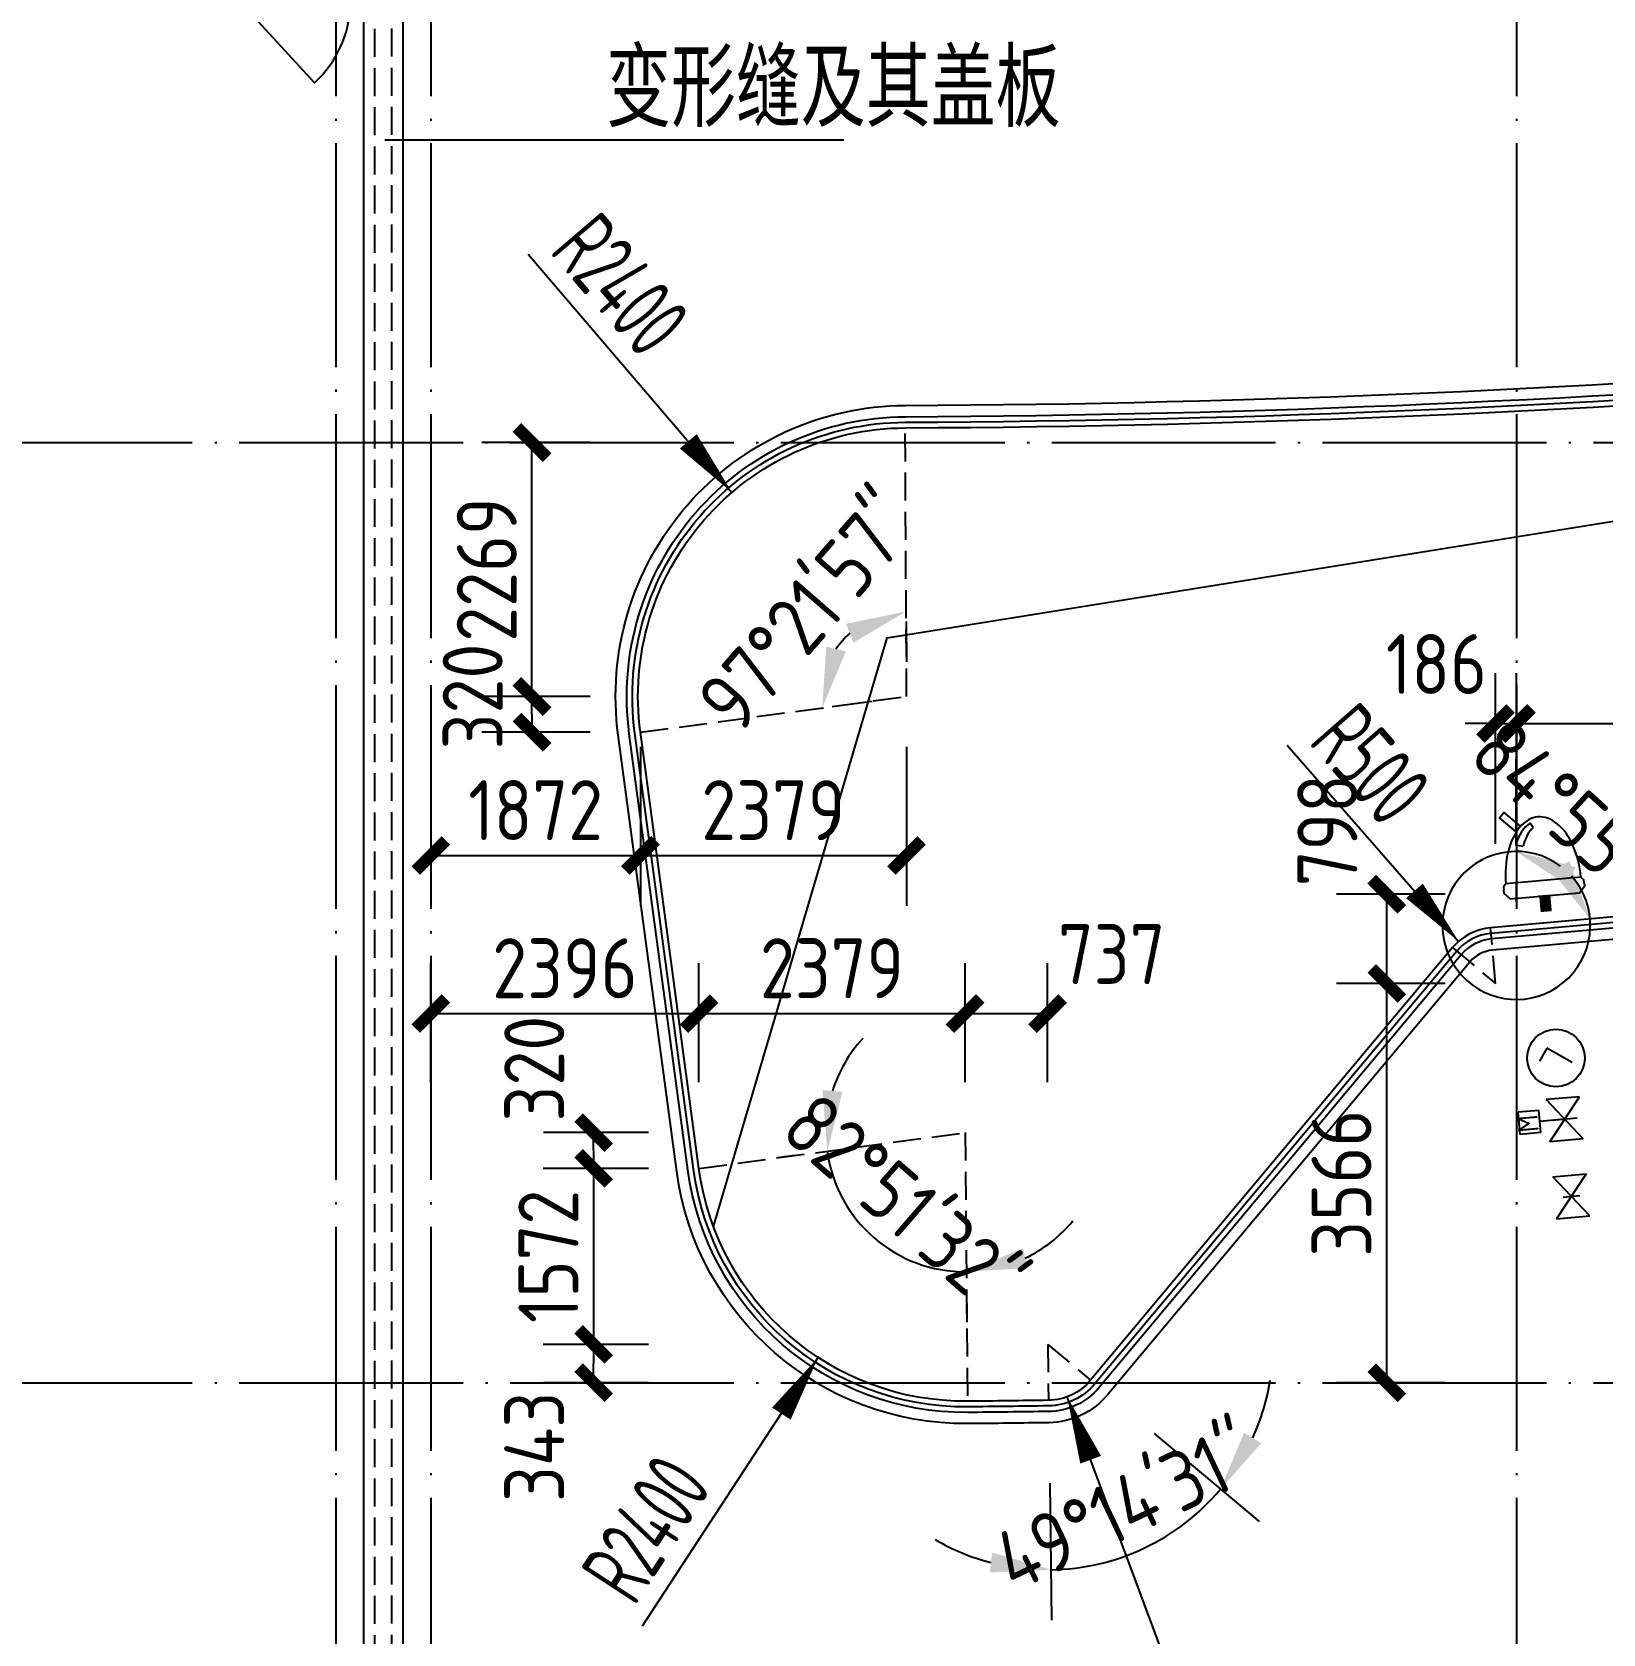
# Model space of a CAD drawing. Header units: inches. Extents: x 0 to 1813292486, y 0 to 3473589894.
# Drawn here: x 600612772 to 600626811, y 3473241974 to 3473256286 of the extents above; entities that cross this region are included whole.
import ezdxf

# ---------------------------------------------------------------- set-up
doc = ezdxf.new("R2010")
doc.units = ezdxf.units.IN
doc.header["$LTSCALE"] = 1000
doc.header["$MEASUREMENT"] = 0
for name, pattern in [('AX-MALL-GIRD-200$0$DOTE', [2.42, 2, -0.2, 0.02, -0.2]), ('AX-MALL-WALL-P02-QT$0$DASH', [0.35, 0.25, -0.1]), ('AX-MALL-ZTKD-P02$0$DASH', [0.35, 0.25, -0.1])]:
    doc.linetypes.add(name, pattern=pattern)
for name, color, linetype in [('A-Anno-Note', 241, 'Continuous'), ('AX-MALL-DIM-P02$0$A-Anno-Note', 241, 'Continuous'), ('AX-MALL-DIM-P02$0$A-Detl-Thin', 131, 'Continuous'), ('AX-MALL-DIM-P02$0$DIM_LEAD', 3, 'Continuous'), ('AX-MALL-GIRD-200$0$A-Grid', 222, 'AX-MALL-GIRD-200$0$DOTE'), ('AX-MALL-P02-200$0$A-Anno-Note', 241, 'Continuous'), ('AX-MALL-WALL-P02$0$A-Anno-Note', 241, 'Continuous'), ('AX-MALL-WALL-P02-QT$0$A-Detl-Patt', 8, 'Continuous'), ('AX-MALL-WALL-P02-QT$0$A-Detl-Thin', 131, 'Continuous'), ('AX-MALL-WALL-P02-QT$0$A-Hdrl', 31, 'Continuous'), ('AX-MALL-WALL-P02-QT$0$A-Wind', 4, 'Continuous'), ('AX-MALL-ZTKD-P02$0$A-Anno-Dims', 3, 'Continuous'), ('AX-MALL-ZTKD-P02$0$A-Anno-Note', 241, 'Continuous'), ('AX-MALL-ZTKD-P02$0$A-Detl-Patt', 8, 'Continuous'), ('AX-MALL-ZTKD-P02$0$A-Detl-Thin', 131, 'Continuous'), ('PX-MALL-P02-LG$0$P-Dims', 2, 'Continuous'), ('PX-MALL-P02-LG$0$P-Sprl-Anno', 150, 'Continuous'), ('PX-MALL-P02-LG$0$P-WatS', 3, 'Continuous'), ('PX-MALL-P02-LG$0$PX-42#-XHS-P02$0$AUDIT_I_211020105937-10', 61, 'Continuous'), ('PX-MALL-P02-LG$0$PX-42#-XHS-P02$0$AUDIT_I_211020105937-8', 51, 'Continuous'), ('PX-MALL-P02-LG$0$PX-42#-XHS-P02$0$AUDIT_I_211020105937-9', 61, 'Continuous')]:
    doc.layers.add(name, color=color, linetype=linetype)
doc.styles.add('AX-MALL-DIM-P02$0$_TCH_DIM', font='gbenor.shx')
doc.styles.add('AX-MALL-ZTKD-P02$0$_TCH_DIM', font='gbenor.shx')
doc.styles.add('AX-MALL-ZTKD-P02$0$_TCH_DIM_T3', font='gbenor.shx')
doc.styles.add('PX-MALL-P02-LG$0$PX-42#-XHS-P02$0$STANDARD', font='gbenor.shx', dxfattribs={"bigfont": 'gbcbig.shx'})
doc.dimstyles.new('AX-MALL-ZTKD-P02$0$_TCH_ARCH&&180', dxfattribs={"dimtxt": 535.5, "dimasz": 270, "dimexe": 450, "dimexo": 450, "dimgap": 137.25, "dimtad": 1, "dimdec": 0, "dimzin": 0, "dimdsep": 46, "dimtxsty": 'AX-MALL-ZTKD-P02$0$_TCH_DIM_T3', "dimblk": 'AX-MALL-ZTKD-P02$0$_ArchTick', "dimcen": 0.09, "dimclrt": 7, "dimazin": 2, "dimtfac": 1, "dimtdec": 0, "dimtix": 1, "dimtmove": 2, "dimatfit": 3, "dimfxl": 500, "dimtolj": 1, "dimtzin": 0, "dimarcsym": 0})
doc.dimstyles.new('AX-MALL-ZTKD-P02$0$_TCH_ARROW&&180', dxfattribs={"dimtxt": 535.5, "dimasz": 540, "dimexe": 450, "dimexo": 450, "dimgap": 137.25, "dimtad": 1, "dimdec": 0, "dimzin": 0, "dimdsep": 46, "dimtxsty": 'AX-MALL-ZTKD-P02$0$_TCH_DIM_T3', "dimcen": 0.09, "dimclrt": 7, "dimaunit": 1, "dimadec": 3, "dimazin": 2, "dimtfac": 1, "dimtdec": 0, "dimtix": 1, "dimtmove": 2, "dimatfit": 3, "dimfxl": 500, "dimtolj": 1, "dimtzin": 0, "dimarcsym": 0})

# ---------------------------------------------------------------- blocks, each defined once
blk = doc.blocks.new('AX-MALL-GIRD-200')
at = {"layer": 'AX-MALL-GIRD-200$0$A-Grid'}
for p, q in [((600232554.6, 3473171250), (600590450.6, 3473037923.3)), ((600229622.2, 3473163378.5), (600587518.2, 3473030051.7)), ((600448486, 3473145311.3), (600409756.4, 3473041347.6)), ((600449282.5, 3473145014.5), (600410553, 3473041050.8)), ((600458372.3, 3473141628.3), (600419642.7, 3473037664.6))]:
    blk.add_line(p, q, dxfattribs=at)
blk = doc.blocks.new('AX-MALL-WALL-P02-QT$0$$DorLib2D$00000114')
at = {"color": 0}
blk.add_line((0.5, 0), (-0.207, 0.707), dxfattribs=at)
blk.add_arc((0.5, 0), 1, 135, 180, dxfattribs=at)
blk = doc.blocks.new('AX-MALL-WALL-P02-QT')
at = {"layer": 'AX-MALL-WALL-P02-QT$0$A-Detl-Patt', "linetype": 'AX-MALL-WALL-P02-QT$0$DASH'}
for p, q in [((600411783, 3473045785), (600444215.3, 3473132844.6)), ((600411924.7, 3473045735.6), (600444355.8, 3473132792.3))]:
    blk.add_line(p, q, dxfattribs=at)
at = {"layer": 'AX-MALL-WALL-P02-QT$0$A-Detl-Thin'}
blk.add_lwpolyline([(600426558.8, 3473084732.2), (600426230.8, 3473084854.3), (600432215.6, 3473100919.6), (600432543.5, 3473100797.4)], close=True, dxfattribs=at)
for points in [[(600441839.3, 3473088747.3), (600441839.3, 3473088747.3), (600438760.4, 3473089593.1, 0.1989124), (600438532.6, 3473089564.6), (600434151.9, 3473087072, -0.2182268), (600433570.8, 3473087020.9, -0.0013814), (600432889.1, 3473087265.8, -0.3781618), (600431239.3, 3473090285.3), (600432108.8, 3473094119.4, -0.4523892), (600435539.8, 3473095985.4, 0.0383719), (600453535.9, 3473090910.4, -0.4583888), (600455469.4, 3473087478.1), (600454876, 3473085835.1, -0.391402), (600454032.2, 3473085397.9), (600452865.8, 3473085718.3)], [(600433637.9, 3473087209.4, -0.0013814), (600432957.3, 3473087453.9, -0.3781618), (600431434.3, 3473090241.1), (600432303.9, 3473094075.2, -0.4523892), (600435470.9, 3473095797.6, 0.0383719), (600453496.5, 3473090714.3, -0.4583888), (600455281.3, 3473087546), (600455281.3, 3473087546), (600454687.9, 3473085903.1, -0.391402), (600454085.2, 3473085590.8), (600452725.9, 3473085964.2), (600451816.5, 3473082653.6, -0.3951155), (600451233.8, 3473082296.2, -0.0192533), (600441447.7, 3473084700.9, -0.410889), (600441103.5, 3473085313.9), (600442085.1, 3473088887.2), (600438813.4, 3473089786, 0.1989124), (600438433.7, 3473089738.4), (600434053, 3473087245.8, -0.2182268), (600433637.9, 3473087209.3)]]:
    blk.add_lwpolyline(points, format="xyb", dxfattribs=at)
at = {"layer": 'AX-MALL-WALL-P02-QT$0$A-Hdrl', "ltscale": 10}
for points in [[(600441935.7, 3473088720.9), (600441962.2, 3473088817.3), (600438786.9, 3473089689.5, 0.1989124), (600438483.1, 3473089651.5), (600434102.4, 3473087158.9, -0.2182268), (600433604.4, 3473087115.1, -0.0013814), (600432923.2, 3473087359.9, -0.3781618), (600431336.8, 3473090263.2), (600432206.3, 3473094097.3, -0.4523892), (600435505.4, 3473095891.5, 0.0383719), (600453516.2, 3473090812.4, -0.4583888), (600455375.3, 3473087512), (600454781.9, 3473085869.1, -0.391402), (600454058.7, 3473085494.3), (600452795.8, 3473085841.3), (600452769.4, 3473085744.8)], [(600441983.9, 3473088707.6), (600442023.6, 3473088852.3), (600438800.2, 3473089737.7, 0.1989124), (600438458.4, 3473089694.9), (600434077.7, 3473087202.3, -0.2182268), (600433621.2, 3473087162.2, -0.0013814), (600432940.2, 3473087406.9, -0.3781618), (600431385.6, 3473090252.2), (600432255.1, 3473094086.3, -0.4523892), (600435488.1, 3473095844.5, 0.0383719), (600453506.3, 3473090763.3, -0.4583888), (600455328.3, 3473087529), (600454734.9, 3473085886.1, -0.391402), (600454071.9, 3473085542.6), (600452760.9, 3473085902.7), (600452721.1, 3473085758.1)]]:
    blk.add_lwpolyline(points, format="xyb", dxfattribs=at)
at = {"layer": 'AX-MALL-WALL-P02-QT$0$A-Wind'}
blk.add_blockref('AX-MALL-GIRD-200', (0, 0), dxfattribs=at)
at = {"layer": 'AX-MALL-WALL-P02-QT$0$A-Wind', "xscale": -1000, "yscale": -1000, "zscale": 200, "rotation": 337.2772089201922}
blk.add_blockref('AX-MALL-WALL-P02-QT$0$$DorLib2D$00000114', (600431684, 3473101261.7), dxfattribs=at)
blk = doc.blocks.new('AX-MALL-WALL-P02')
at = {"layer": 'AX-MALL-WALL-P02$0$A-Anno-Note'}
blk.add_blockref('AX-MALL-WALL-P02-QT', (0, 0), dxfattribs=at)
blk = doc.blocks.new('PX-MALL-P02-LG$0$gb-slzsq')
at = {"linetype": 'Continuous'}
for p, q in [((-26, 103), (-26, -80)), ((-26, -80), (68, -80))]:
    blk.add_line(p, q, dxfattribs=at)
blk.add_circle((0, 0), 180, dxfattribs=at)
blk = doc.blocks.new('PX-MALL-P02-LG$0$PX-42#-XHS-P02$0$2016_0325_094608', base_point=(139682.9, 19232.6))
for p, q in [((139528.7, 19162.9), (139502.8, 19135)), ((139502.8, 19135), (139502.8, 19120.4)), ((139502.8, 19105.8), (139502.8, 19120.4)), ((139837.1, 19162.9), (139528.7, 19162.9)), ((139710.8, 19162.9), (139655.1, 19162.9)), ((139837.1, 19162.9), (139863, 19135)), ((139863, 19120.4), (139863, 19135)), ((139863, 19120.4), (139863, 19105.8)), ((139514.6, 19093.1), (139502.8, 19105.8)), ((139851.2, 19093.1), (139514.6, 19093.1)), ((139851.2, 19093.1), (139863, 19105.8)), ((139605.9, 18934.2), (139573.5, 18925.2)), ((139658.3, 18853.9), (139646.8, 18833))]:
    blk.add_line(p, q)
at = {"const_width": 50}
blk.add_lwpolyline([(139682.9, 19232.6), (139682.9, 19162.9)], dxfattribs=at)
blk.add_lwpolyline([(139581.2, 18866.2), (139511.6, 18796.6), (139533, 18775.2), (139601.5, 18843.8)])
at = {"extrusion": (0, 0, -1)}
for centre, major_axis, ratio, start_param, end_param in [((139682.9, 19093.1), (0, -284.9), 0.590773, 4.712389, 7.853982), ((139682.6, 19042.7), (0, 218.3), 0.592916, 3.422062, 4.144078), ((139687.9, 19043.7), (0, 199.1), 0.493091, 3.448336, 4.129971)]:
    blk.add_ellipse(centre, major_axis=major_axis, ratio=ratio, start_param=start_param, end_param=end_param, dxfattribs=at)
blk = doc.blocks.new('PX-MALL-P02-LG$0$PX-42#-XHS-P02$0$A$C06D953D7')
at = {"layer": 'PX-MALL-P02-LG$0$PX-42#-XHS-P02$0$AUDIT_I_211020105937-10', "ltscale": 0.7}
for p, q in [((80, 326), (-80, 326)), ((-80, 177), (-80, 326)), ((80, 177), (80, 326)), ((-152, -120), (-152, 120)), ((152, 120), (-152, -120)), ((-152, 120), (152, -120)), ((80, 177), (-80, 177)), ((0, 0), (0, 177)), ((152, -120), (152, 120)), ((0, -90), (0, 90))]:
    blk.add_line(p, q, dxfattribs=at)
at = {"layer": 'PX-MALL-P02-LG$0$PX-42#-XHS-P02$0$AUDIT_I_211020105937-10', "ltscale": 0.7, "style": 'PX-MALL-P02-LG$0$PX-42#-XHS-P02$0$STANDARD'}
blk.add_text('M', height=150, dxfattribs=at).set_placement((-55, 190))
blk = doc.blocks.new('PX-MALL-P02-LG$0$gb-zf')
at = {"layer": 'PX-MALL-P02-LG$0$P-Dims', "color": 2, "linetype": 'Continuous'}
for p, q in [((125.3, 99.7), (-125.3, -99.7)), ((-125.3, 99.7), (125.3, -99.7)), ((-125.3, -99.7), (-125.3, 99.7)), ((125.3, -99.7), (125.3, 99.7)), ((0, -49.9), (0, 49.9))]:
    blk.add_line(p, q, dxfattribs=at)
blk = doc.blocks.new('PX-MALL-P02-LG')
at = {"layer": 'PX-MALL-P02-LG$0$P-Sprl-Anno', "ltscale": 0.7, "xscale": 1.428428819062105, "yscale": 1.428428819062105, "zscale": 1.428428819062105, "rotation": 220.2111663057838}
blk.add_blockref('PX-MALL-P02-LG$0$gb-slzsq', (600438955, 3473088492), dxfattribs=at)
at = {"layer": 'PX-MALL-P02-LG$0$P-WatS', "xscale": 1.5, "yscale": 1.5, "zscale": 1.5, "rotation": 254.6396261166447}
blk.add_blockref('PX-MALL-P02-LG$0$gb-zf', (600438653, 3473087286), dxfattribs=at)
at = {"layer": 'PX-MALL-P02-LG$0$PX-42#-XHS-P02$0$AUDIT_I_211020105937-8', "color": 3, "xscale": -2, "yscale": 1.999999999999999, "zscale": 1.999999999999997, "rotation": 164.6339157006739}
blk.add_blockref('PX-MALL-P02-LG$0$PX-42#-XHS-P02$0$2016_0325_094608', (600439330, 3473089748), dxfattribs=at)
at = {"layer": 'PX-MALL-P02-LG$0$PX-42#-XHS-P02$0$AUDIT_I_211020105937-9', "xscale": -1.24642601496058, "yscale": 1.24642601496058, "zscale": 1.24642601496058, "rotation": 74.6339157248281}
blk.add_blockref('PX-MALL-P02-LG$0$PX-42#-XHS-P02$0$A$C06D953D7', (600438836, 3473087952), dxfattribs=at)
blk = doc.blocks.new('*D1816')
at = {"layer": 'AX-MALL-ZTKD-P02$0$A-Anno-Dims', "color": 0, "lineweight": -2, "transparency": 16777216}
for p, q in [((600432276, 3473090050), (600432124, 3473090085)), ((600433251, 3473088266), (600433198, 3473088119))]:
    blk.add_line(p, q, dxfattribs=at)
for start, end in [(117.0316, 142.127), (167.2223, 250.0811), (275.1765, 300.2718)]:
    blk.add_arc((600433775, 3473089710), 1243, start, end, dxfattribs=at)
at = {"layer": 'AX-MALL-ZTKD-P02$0$A-Anno-Dims', "color": 0, "transparency": 16777216}
for points in [[(600432875, 3473090435), (600432713, 3473090512), (600432563, 3473089985)], [(600433875, 3473088383), (600433899, 3473088562), (600433352, 3473088542)]]:
    blk.add_solid(points, dxfattribs=at)
at = {"layer": 'AX-MALL-ZTKD-P02$0$A-Anno-Dims', "color": 7, "transparency": 16777216, "insert": (600433040, 3473089309), "char_height": 535.5, "attachment_point": 5, "rotation": 298.6517, "style": 'AX-MALL-ZTKD-P02$0$_TCH_DIM_T3'}
blk.add_mtext('\\A1;82°51\'32"', dxfattribs=at)
blk = doc.blocks.new('AX-MALL-ZTKD-P02$0$_ArchTick')
at = {"color": 0, "linetype": 'ByBlock', "const_width": 0.4}
blk.add_lwpolyline([(-0.5, -0.5), (0.5, 0.5)], dxfattribs=at)
blk = doc.blocks.new('*D1817')
at = {"layer": 'AX-MALL-ZTKD-P02$0$A-Anno-Dims', "color": 0, "lineweight": -2, "transparency": 16777216}
for p, q in [((600433932, 3473090132), (600434303, 3473091129)), ((600434623, 3473089875), (600434994, 3473090871)), ((600434146, 3473090707), (600434837, 3473090450))]:
    blk.add_line(p, q, dxfattribs=at)
at = {"layer": 'AX-MALL-ZTKD-P02$0$A-Anno-Dims', "color": 0, "lineweight": -2, "transparency": 16777216, "xscale": 270, "yscale": 270, "zscale": 270}
for p, rotation in [((600434146, 3473090707), 159.568161302493), ((600434837, 3473090450), 339.568161302493)]:
    blk.add_blockref('AX-MALL-ZTKD-P02$0$_ArchTick', p, dxfattribs=dict(at, rotation=rotation))
at = {"layer": 'AX-MALL-ZTKD-P02$0$A-Anno-Dims', "color": 7, "transparency": 16777216, "insert": (600435559, 3473090748), "char_height": 535.5, "attachment_point": 5, "rotation": 339.5682, "style": 'AX-MALL-ZTKD-P02$0$_TCH_DIM_T3'}
blk.add_mtext('\\A1;737', dxfattribs=at)
blk = doc.blocks.new('*D1818')
at = {"layer": 'AX-MALL-ZTKD-P02$0$A-Anno-Dims', "color": 0, "lineweight": -2, "transparency": 16777216}
for p, q in [((600431703, 3473090962), (600432074, 3473091959)), ((600431917, 3473091537), (600434146, 3473090707)), ((600433932, 3473090132), (600434303, 3473091129))]:
    blk.add_line(p, q, dxfattribs=at)
at = {"layer": 'AX-MALL-ZTKD-P02$0$A-Anno-Dims', "color": 0, "lineweight": -2, "transparency": 16777216, "xscale": 270, "yscale": 270, "zscale": 270}
for p, rotation in [((600431917, 3473091537), 159.5681613085643), ((600434146, 3473090707), 339.5681613085643)]:
    blk.add_blockref('AX-MALL-ZTKD-P02$0$_ArchTick', p, dxfattribs=dict(at, rotation=rotation))
at = {"layer": 'AX-MALL-ZTKD-P02$0$A-Anno-Dims', "color": 7, "transparency": 16777216, "insert": (600433173, 3473091502), "char_height": 535.5, "attachment_point": 5, "rotation": 339.5682, "style": 'AX-MALL-ZTKD-P02$0$_TCH_DIM_T3'}
blk.add_mtext('\\A1;2379', dxfattribs=at)
blk = doc.blocks.new('*D1819')
at = {"layer": 'AX-MALL-ZTKD-P02$0$A-Anno-Dims', "color": 0, "lineweight": -2, "transparency": 16777216}
for p, q in [((600429458, 3473091799), (600429829, 3473092795)), ((600429672, 3473092374), (600431917, 3473091537)), ((600431703, 3473090962), (600432074, 3473091959))]:
    blk.add_line(p, q, dxfattribs=at)
at = {"layer": 'AX-MALL-ZTKD-P02$0$A-Anno-Dims', "color": 0, "lineweight": -2, "transparency": 16777216, "xscale": 270, "yscale": 270, "zscale": 270}
for p, rotation in [((600429672, 3473092374), 159.5681613131572), ((600431917, 3473091537), 339.5681613131571)]:
    blk.add_blockref('AX-MALL-ZTKD-P02$0$_ArchTick', p, dxfattribs=dict(at, rotation=rotation))
at = {"layer": 'AX-MALL-ZTKD-P02$0$A-Anno-Dims', "color": 7, "transparency": 16777216, "insert": (600430936, 3473092335), "char_height": 535.5, "attachment_point": 5, "rotation": 339.5682, "style": 'AX-MALL-ZTKD-P02$0$_TCH_DIM_T3'}
blk.add_mtext('\\A1;2396', dxfattribs=at)
blk = doc.blocks.new('*D1820')
at = {"layer": 'AX-MALL-ZTKD-P02$0$A-Anno-Dims', "color": 0, "lineweight": -2, "transparency": 16777216}
for p, q in [((600431124, 3473090698), (600430243, 3473091026)), ((600430553, 3473090570), (600430664, 3473090869)), ((600431013, 3473090398), (600430131, 3473090727))]:
    blk.add_line(p, q, dxfattribs=at)
at = {"layer": 'AX-MALL-ZTKD-P02$0$A-Anno-Dims', "color": 0, "lineweight": -2, "transparency": 16777216, "xscale": 270, "yscale": 270, "zscale": 270}
for p, rotation in [((600430664, 3473090869), 69.56816130684689), ((600430553, 3473090570), 249.5681613068469)]:
    blk.add_blockref('AX-MALL-ZTKD-P02$0$_ArchTick', p, dxfattribs=dict(at, rotation=rotation))
at = {"layer": 'AX-MALL-ZTKD-P02$0$A-Anno-Dims', "color": 7, "transparency": 16777216, "insert": (600430366, 3473091590), "char_height": 535.5, "attachment_point": 5, "rotation": 69.5682, "style": 'AX-MALL-ZTKD-P02$0$_TCH_DIM_T3'}
blk.add_mtext('\\A1;320', dxfattribs=at)
blk = doc.blocks.new('*D1821')
at = {"layer": 'AX-MALL-ZTKD-P02$0$A-Anno-Dims', "color": 0, "lineweight": -2, "transparency": 16777216}
for p, q in [((600431013, 3473090398), (600430131, 3473090727)), ((600430004, 3473089097), (600430553, 3473090570)), ((600430464, 3473088925), (600429582, 3473089254))]:
    blk.add_line(p, q, dxfattribs=at)
at = {"layer": 'AX-MALL-ZTKD-P02$0$A-Anno-Dims', "color": 0, "lineweight": -2, "transparency": 16777216, "xscale": 270, "yscale": 270, "zscale": 270}
for p, rotation in [((600430553, 3473090570), 69.56816129853864), ((600430004, 3473089097), 249.5681612985386)]:
    blk.add_blockref('AX-MALL-ZTKD-P02$0$_ArchTick', p, dxfattribs=dict(at, rotation=rotation))
at = {"layer": 'AX-MALL-ZTKD-P02$0$A-Anno-Dims', "color": 7, "transparency": 16777216, "insert": (600429899, 3473089974), "char_height": 535.5, "attachment_point": 5, "rotation": 69.5682, "style": 'AX-MALL-ZTKD-P02$0$_TCH_DIM_T3'}
blk.add_mtext('\\A1;1572', dxfattribs=at)
blk = doc.blocks.new('*D1822')
at = {"layer": 'AX-MALL-ZTKD-P02$0$A-Anno-Dims', "color": 0, "lineweight": -2, "transparency": 16777216}
for p, q in [((600430464, 3473088925), (600429582, 3473089254)), ((600429884, 3473088775), (600430004, 3473089097)), ((600430344, 3473088604), (600429463, 3473088932))]:
    blk.add_line(p, q, dxfattribs=at)
at = {"layer": 'AX-MALL-ZTKD-P02$0$A-Anno-Dims', "color": 0, "lineweight": -2, "transparency": 16777216, "xscale": 270, "yscale": 270, "zscale": 270}
for p, rotation in [((600430004, 3473089097), 69.56816130597788), ((600429884, 3473088775), 249.5681613059779)]:
    blk.add_blockref('AX-MALL-ZTKD-P02$0$_ArchTick', p, dxfattribs=dict(at, rotation=rotation))
at = {"layer": 'AX-MALL-ZTKD-P02$0$A-Anno-Dims', "color": 7, "transparency": 16777216, "insert": (600429187, 3473088424), "char_height": 535.5, "attachment_point": 5, "rotation": 69.5682, "style": 'AX-MALL-ZTKD-P02$0$_TCH_DIM_T3'}
blk.add_mtext('\\A1;343', dxfattribs=at)
blk = doc.blocks.new('*D1823')
at = {"layer": 'AX-MALL-ZTKD-P02$0$A-Anno-Dims', "color": 0, "lineweight": -2, "transparency": 16777216}
for p, q in [((600432258, 3473093953), (600431763, 3473092622)), ((600434487, 3473093123), (600433991, 3473091792)), ((600431920, 3473093044), (600434149, 3473092213))]:
    blk.add_line(p, q, dxfattribs=at)
at = {"layer": 'AX-MALL-ZTKD-P02$0$A-Anno-Dims', "color": 0, "lineweight": -2, "transparency": 16777216, "xscale": 270, "yscale": 270, "zscale": 270}
for p, rotation in [((600431920, 3473093044), 159.5681613113084), ((600434149, 3473092213), 339.5681613113084)]:
    blk.add_blockref('AX-MALL-ZTKD-P02$0$_ArchTick', p, dxfattribs=dict(at, rotation=rotation))
at = {"layer": 'AX-MALL-ZTKD-P02$0$A-Anno-Dims', "color": 7, "transparency": 16777216, "insert": (600433175, 3473093008), "char_height": 535.5, "attachment_point": 5, "rotation": 339.5682, "style": 'AX-MALL-ZTKD-P02$0$_TCH_DIM_T3'}
blk.add_mtext('\\A1;2379', dxfattribs=at)
blk = doc.blocks.new('*D1824')
at = {"layer": 'AX-MALL-ZTKD-P02$0$A-Anno-Dims', "color": 0, "lineweight": -2, "transparency": 16777216}
for p, q in [((600430504, 3473094607), (600430008, 3473093276)), ((600432258, 3473093953), (600431763, 3473092622)), ((600430165, 3473093697), (600431920, 3473093044))]:
    blk.add_line(p, q, dxfattribs=at)
at = {"layer": 'AX-MALL-ZTKD-P02$0$A-Anno-Dims', "color": 0, "lineweight": -2, "transparency": 16777216, "xscale": 270, "yscale": 270, "zscale": 270}
for p, rotation in [((600430165, 3473093697), 159.5681613088194), ((600431920, 3473093044), 339.5681613088194)]:
    blk.add_blockref('AX-MALL-ZTKD-P02$0$_ArchTick', p, dxfattribs=dict(at, rotation=rotation))
at = {"layer": 'AX-MALL-ZTKD-P02$0$A-Anno-Dims', "color": 7, "transparency": 16777216, "insert": (600431184, 3473093750), "char_height": 535.5, "attachment_point": 5, "rotation": 339.5682, "style": 'AX-MALL-ZTKD-P02$0$_TCH_DIM_T3'}
blk.add_mtext('\\A1;1872', dxfattribs=at)
blk = doc.blocks.new('*D1825')
at = {"layer": 'AX-MALL-ZTKD-P02$0$A-Anno-Dims', "color": 0, "lineweight": -2, "transparency": 16777216}
for p, q in [((600431994, 3473094532), (600431086, 3473094870)), ((600431397, 3473094413), (600431508, 3473094713)), ((600431882, 3473094232), (600430975, 3473094570))]:
    blk.add_line(p, q, dxfattribs=at)
at = {"layer": 'AX-MALL-ZTKD-P02$0$A-Anno-Dims', "color": 0, "lineweight": -2, "transparency": 16777216, "xscale": 270, "yscale": 270, "zscale": 270}
for p, rotation in [((600431508, 3473094713), 69.56816130684689), ((600431397, 3473094413), 249.5681613068469)]:
    blk.add_blockref('AX-MALL-ZTKD-P02$0$_ArchTick', p, dxfattribs=dict(at, rotation=rotation))
at = {"layer": 'AX-MALL-ZTKD-P02$0$A-Anno-Dims', "color": 7, "transparency": 16777216, "insert": (600431011, 3473094898), "char_height": 535.5, "attachment_point": 5, "rotation": 69.5682, "style": 'AX-MALL-ZTKD-P02$0$_TCH_DIM_T3'}
blk.add_mtext('\\A1;320', dxfattribs=at)
blk = doc.blocks.new('*D1826')
at = {"layer": 'AX-MALL-ZTKD-P02$0$A-Anno-Dims', "color": 0, "lineweight": -2, "transparency": 16777216}
for p, q in [((600432786, 3473096658), (600431879, 3473096996)), ((600431508, 3473094713), (600432300, 3473096839)), ((600431994, 3473094532), (600431086, 3473094870))]:
    blk.add_line(p, q, dxfattribs=at)
at = {"layer": 'AX-MALL-ZTKD-P02$0$A-Anno-Dims', "color": 0, "lineweight": -2, "transparency": 16777216, "xscale": 270, "yscale": 270, "zscale": 270}
for p, rotation in [((600432300, 3473096839), 69.56816131143272), ((600431508, 3473094713), 249.5681613114327)]:
    blk.add_blockref('AX-MALL-ZTKD-P02$0$_ArchTick', p, dxfattribs=dict(at, rotation=rotation))
at = {"layer": 'AX-MALL-ZTKD-P02$0$A-Anno-Dims', "color": 7, "transparency": 16777216, "insert": (600431525, 3473095917), "char_height": 535.5, "attachment_point": 5, "rotation": 69.5682, "style": 'AX-MALL-ZTKD-P02$0$_TCH_DIM_T3'}
blk.add_mtext('\\A1;2269', dxfattribs=at)
blk = doc.blocks.new('*D1827')
at = {"layer": 'AX-MALL-ZTKD-P02$0$A-Anno-Dims', "color": 0, "lineweight": -2, "transparency": 16777216}
for p, q in [((600434419, 3473086602), (600435024, 3473085539)), ((600433390, 3473086512), (600432979, 3473085359))]:
    blk.add_line(p, q, dxfattribs=at)
for start, end in [(315.0481, 330.4566), (219.5808, 234.9892), (250.3977, 299.6396)]:
    blk.add_arc((600433806, 3473087680), 2014, start, end, dxfattribs=at)
at = {"layer": 'AX-MALL-ZTKD-P02$0$A-Anno-Dims', "color": 0, "transparency": 16777216}
for points in [[(600435286, 3473086186), (600435176, 3473086329), (600434802, 3473085930)], [(600432691, 3473086111), (600432609, 3473085951), (600433130, 3473085783)]]:
    blk.add_solid(points, dxfattribs=at)
at = {"layer": 'AX-MALL-ZTKD-P02$0$A-Anno-Dims', "color": 7, "transparency": 16777216, "insert": (600433946, 3473086078), "char_height": 535.5, "attachment_point": 5, "rotation": 5.0187, "style": 'AX-MALL-ZTKD-P02$0$_TCH_DIM_T3'}
blk.add_mtext('\\A1;49°14\'31"', dxfattribs=at)
blk = doc.blocks.new('*D1828')
at = {"layer": 'AX-MALL-ZTKD-P02$0$A-Anno-Dims', "color": 0, "lineweight": -2, "transparency": 16777216}
for p, q in [((600438538, 3473090209), (600437627, 3473090548)), ((600437771, 3473089643), (600438049, 3473090391)), ((600438259, 3473089461), (600437349, 3473089800))]:
    blk.add_line(p, q, dxfattribs=at)
at = {"layer": 'AX-MALL-ZTKD-P02$0$A-Anno-Dims', "color": 0, "lineweight": -2, "transparency": 16777216, "xscale": 270, "yscale": 270, "zscale": 270}
for p, rotation in [((600438049, 3473090391), 69.56816130465893), ((600437771, 3473089643), 249.5681613046589)]:
    blk.add_blockref('AX-MALL-ZTKD-P02$0$_ArchTick', p, dxfattribs=dict(at, rotation=rotation))
at = {"layer": 'AX-MALL-ZTKD-P02$0$A-Anno-Dims', "color": 7, "transparency": 16777216, "insert": (600437751, 3473091112), "char_height": 535.5, "attachment_point": 5, "rotation": 69.5682, "style": 'AX-MALL-ZTKD-P02$0$_TCH_DIM_T3'}
blk.add_mtext('\\A1;798', dxfattribs=at)
blk = doc.blocks.new('*D1829')
at = {"layer": 'AX-MALL-ZTKD-P02$0$A-Anno-Dims', "color": 0, "lineweight": -2, "transparency": 16777216}
for p, q in [((600438259, 3473089461), (600437349, 3473089800)), ((600436526, 3473086301), (600437771, 3473089643)), ((600437014, 3473086119), (600436104, 3473086458))]:
    blk.add_line(p, q, dxfattribs=at)
at = {"layer": 'AX-MALL-ZTKD-P02$0$A-Anno-Dims', "color": 0, "lineweight": -2, "transparency": 16777216, "xscale": 270, "yscale": 270, "zscale": 270}
for p, rotation in [((600437771, 3473089643), 69.56816130715096), ((600436526, 3473086301), 249.5681613071509)]:
    blk.add_blockref('AX-MALL-ZTKD-P02$0$_ArchTick', p, dxfattribs=dict(at, rotation=rotation))
at = {"layer": 'AX-MALL-ZTKD-P02$0$A-Anno-Dims', "color": 7, "transparency": 16777216, "insert": (600436769, 3473088113), "char_height": 535.5, "attachment_point": 5, "rotation": 69.5682, "style": 'AX-MALL-ZTKD-P02$0$_TCH_DIM_T3'}
blk.add_mtext('\\A1;3566', dxfattribs=at)
blk = doc.blocks.new('*D1830')
at = {"layer": 'AX-MALL-ZTKD-P02$0$A-Anno-Dims', "color": 0, "lineweight": -2, "transparency": 16777216}
for p, q in [((600439291, 3473090408), (600439824, 3473091838)), ((600439667, 3473091416), (600442618, 3473090317)), ((600442242, 3473089309), (600442775, 3473090738))]:
    blk.add_line(p, q, dxfattribs=at)
at = {"layer": 'AX-MALL-ZTKD-P02$0$A-Anno-Dims', "color": 0, "lineweight": -2, "transparency": 16777216, "xscale": 270, "yscale": 270, "zscale": 270}
for p, rotation in [((600439667, 3473091416), 159.5681613162112), ((600442618, 3473090317), 339.5681613162113)]:
    blk.add_blockref('AX-MALL-ZTKD-P02$0$_ArchTick', p, dxfattribs=dict(at, rotation=rotation))
at = {"layer": 'AX-MALL-ZTKD-P02$0$A-Anno-Dims', "color": 7, "transparency": 16777216, "insert": (600441284, 3473091246), "char_height": 535.5, "attachment_point": 5, "rotation": 339.5682, "style": 'AX-MALL-ZTKD-P02$0$_TCH_DIM_T3'}
blk.add_mtext('\\A1;3149', dxfattribs=at)
blk = doc.blocks.new('*D1831')
at = {"layer": 'AX-MALL-ZTKD-P02$0$A-Anno-Dims', "color": 0, "lineweight": -2, "transparency": 16777216}
for p, q in [((600439117, 3473090473), (600439649, 3473091903)), ((600439291, 3473090408), (600439824, 3473091838)), ((600439492, 3473091481), (600439239, 3473091575)), ((600439492, 3473091481), (600439667, 3473091416)), ((600439667, 3473091416), (600439920, 3473091322))]:
    blk.add_line(p, q, dxfattribs=at)
at = {"layer": 'AX-MALL-ZTKD-P02$0$A-Anno-Dims', "color": 0, "lineweight": -2, "transparency": 16777216, "xscale": 270, "yscale": 270, "zscale": 270}
for p, rotation in [((600439492, 3473091481), 339.5681612752138), ((600439667, 3473091416), 159.5681612752138)]:
    blk.add_blockref('AX-MALL-ZTKD-P02$0$_ArchTick', p, dxfattribs=dict(at, rotation=rotation))
at = {"layer": 'AX-MALL-ZTKD-P02$0$A-Anno-Dims', "color": 7, "transparency": 16777216, "insert": (600439183, 3473092163), "char_height": 535.5, "attachment_point": 5, "rotation": 339.5682, "style": 'AX-MALL-ZTKD-P02$0$_TCH_DIM_T3'}
blk.add_mtext('\\A1;186', dxfattribs=at)
blk = doc.blocks.new('*D1835')
at = {"layer": 'AX-MALL-ZTKD-P02$0$A-Anno-Dims', "color": 0, "lineweight": -2, "transparency": 16777216}
for p, q in [((600439236, 3473090260), (600439110, 3473089922)), ((600439587, 3473089573), (600439240, 3473089669))]:
    blk.add_line(p, q, dxfattribs=at)
blk.add_arc((600439037, 3473089725), 661, 32.8487, 21.3591, dxfattribs=at)
at = {"layer": 'AX-MALL-ZTKD-P02$0$A-Anno-Dims', "color": 0, "transparency": 16777216}
for points in [[(600439589, 3473089901), (600439715, 3473090030), (600439267, 3473090344)], [(600439681, 3473090097), (600439503, 3473090070), (600439674, 3473089550)]]:
    blk.add_solid(points, dxfattribs=at)
at = {"layer": 'AX-MALL-ZTKD-P02$0$A-Anno-Dims', "color": 7, "transparency": 16777216, "insert": (600439986, 3473090210), "char_height": 535.5, "attachment_point": 5, "rotation": 297.1039, "style": 'AX-MALL-ZTKD-P02$0$_TCH_DIM_T3'}
blk.add_mtext('\\A1;84°55\'43"', dxfattribs=at)
blk = doc.blocks.new('*D1836')
at = {"layer": 'AX-MALL-ZTKD-P02$0$A-Anno-Dims', "color": 0, "lineweight": -2, "transparency": 16777216}
for p, q in [((600434875, 3473094173), (600434751, 3473093835)), ((600433991, 3473093693), (600434342, 3473093613))]:
    blk.add_line(p, q, dxfattribs=at)
blk.add_arc((600434644, 3473093544), 760, 111.4826, 125.5961, dxfattribs=at)
at = {"layer": 'AX-MALL-ZTKD-P02$0$A-Anno-Dims', "color": 0, "transparency": 16777216}
for points in [[(600434365, 3473094341), (600434367, 3473094161), (600434906, 3473094258)], [(600434277, 3473094112), (600434127, 3473094212), (600433903, 3473093712)]]:
    blk.add_solid(points, dxfattribs=at)
at = {"layer": 'AX-MALL-ZTKD-P02$0$A-Anno-Dims', "color": 7, "transparency": 16777216, "insert": (600434088, 3473094568), "char_height": 535.5, "attachment_point": 5, "rotation": 28.5394, "style": 'AX-MALL-ZTKD-P02$0$_TCH_DIM_T3'}
blk.add_mtext('\\A1;97°21\'57"', dxfattribs=at)
blk = doc.blocks.new('AX-MALL-ZTKD-P02')
at = {"layer": 'AX-MALL-ZTKD-P02$0$A-Anno-Dims'}
for points in [[(600432855.9, 3473098427.1), (600433681.4, 3473096173.6), (600433818.9, 3473095798)], [(600437679.9, 3473091948.3), (600438362.3, 3473090145.5), (600438503.9, 3473089771.4)], [(600429534.9, 3473086586.7), (600431520.6, 3473088049.5), (600431842.7, 3473088286.8)], [(600433805.7, 3473083843.8), (600433805.7, 3473086780.4), (600433805.7, 3473087180.4)]]:
    blk.add_lwpolyline(points, dxfattribs=at)
for points in [[(600433612.6, 3473096361.4, 198, 0, 0), (600433818.9, 3473095798, 0, 0, 0)], [(600438291.5, 3473090332.6, 198, 0, 0), (600438503.9, 3473089771.4, 0, 0, 0)], [(600431359.6, 3473087930.9, 198, 0, 0), (600431842.7, 3473088286.8, 0, 0, 0)], [(600433805.7, 3473086580.4, 198, 0, 0), (600433805.7, 3473087180.4, 0, 0, 0)]]:
    blk.add_lwpolyline(points, format="xyseb", dxfattribs=at)
at = {"layer": 'AX-MALL-ZTKD-P02$0$A-Detl-Patt', "linetype": 'AX-MALL-ZTKD-P02$0$DASH'}
for p, q in [((600434644.4, 3473093544.4), (600435470.9, 3473095797.6)), ((600432303.9, 3473094075.2), (600434644.4, 3473093544.4)), ((600431434.3, 3473090241.1), (600433774.9, 3473089710.3)), ((600433774.9, 3473089710.3), (600432957.3, 3473087453.9)), ((600438433.7, 3473089738.4), (600438681, 3473089303.8)), ((600438681, 3473089303.8), (600438813.4, 3473089786)), ((600433805.7, 3473087680.4), (600433637.9, 3473087209.3)), ((600433805.7, 3473087680.4), (600434053, 3473087245.8))]:
    blk.add_line(p, q, dxfattribs=at)
at = {"layer": 'AX-MALL-ZTKD-P02$0$A-Detl-Patt'}
blk.add_lwpolyline([(600431374.9, 3473089710.3), (600434664.7, 3473094095.5), (600454686, 3473090092.7)], dxfattribs=at)
at = {"layer": 'AX-MALL-ZTKD-P02$0$A-Detl-Thin'}
blk.add_lwpolyline([(600433637.9, 3473087209.4, -0.0013814), (600432957.3, 3473087453.9, -0.3781618), (600431434.3, 3473090241.1), (600432303.9, 3473094075.2, -0.4523892), (600435470.9, 3473095797.6, 0.0383719), (600453496.5, 3473090714.3, -0.4583888), (600455281.3, 3473087546), (600455281.3, 3473087546), (600454687.9, 3473085903.1, -0.391402), (600454085.2, 3473085590.8), (600452725.9, 3473085964.2), (600451816.5, 3473082653.6, -0.3951155), (600451233.8, 3473082296.2, -0.0192533), (600441447.7, 3473084700.9, -0.410889), (600441103.5, 3473085313.9), (600442085.1, 3473088887.2), (600438813.4, 3473089786, 0.1989124), (600438433.7, 3473089738.4), (600434053, 3473087245.8, -0.2182268), (600433637.9, 3473087209.3)], format="xyb", dxfattribs=at)
at = {"layer": 'AX-MALL-ZTKD-P02$0$A-Anno-Note'}
blk.add_blockref('AX-MALL-GIRD-200', (0, 0), dxfattribs=at)
at = {"layer": 'AX-MALL-ZTKD-P02$0$A-Anno-Dims', "color": 7, "style": 'AX-MALL-ZTKD-P02$0$_TCH_DIM', "width": 0.7}
for s, rotation, p in [('R2400', 290.118, (600433033.5, 3473098385.7)), ('R500', 290.73294, (600437858, 3473091908.8)), ('R2400', 36.37926, (600429524.9, 3473086768.8))]:
    blk.add_text(s, height=595, rotation=rotation, dxfattribs=at).set_placement(p)
at = {"layer": 'AX-MALL-ZTKD-P02$0$A-Anno-Dims'}
for p1, p2, distance, picture, middle in [((600432415.5, 3473094374.8), (600433207.5, 3473096500.9), 968.2, '*D1826', (600431524.7, 3473095917.2)), ((600430661.2, 3473095028.3), (600432415.5, 3473094374.8), -1420.4, '*D1824', (600431183.8, 3473093750)), ((600432415.5, 3473094374.8), (600434644.4, 3473093544.4), -1420.4, '*D1823', (600433175.5, 3473093008.1)), ((600429300.9, 3473091377), (600431545.9, 3473090540.7), 1063.7, '*D1819', (600430936.2, 3473092335.1)), ((600431545.9, 3473090540.7), (600433774.9, 3473089710.3), 1063.7, '*D1818', (600433173.1, 3473091501.8)), ((600439134.2, 3473089986.5), (600442085.1, 3473088887.2), 1525.6, '*D1830', (600441283.6, 3473091246)), ((600430885.6, 3473088768.2), (600431434.3, 3473090241.1), 940.7, '*D1821', (600429898.9, 3473089974.4)), ((600437435.9, 3473085961.8), (600438681, 3473089303.8), 971.5, '*D1829', (600436768.6, 3473088113.3))]:
    dim = blk.add_aligned_dim(p1=p1, p2=p2, distance=distance, dimstyle='AX-MALL-ZTKD-P02$0$_TCH_ARCH&&180', dxfattribs=at)
    dim.commit()
    dim.dimension.update_dxf_attribs({"geometry": picture, "text_midpoint": middle})
for base, p1, p2, angle, picture, middle in [((600431508.2, 3473094712.7), (600432303.9, 3473094075.2), (600432415.5, 3473094374.8), 69.56816, '*D1825', (600431010.6, 3473094898.1)), ((600439666.7, 3473091416.1), (600438959.5, 3473090051.6), (600439134.2, 3473089986.5), 339.56816, '*D1831', (600439183.3, 3473092162.8)), ((600430664.4, 3473090869.1), (600431434.3, 3473090241.1), (600431545.9, 3473090540.7), 69.56816, '*D1820', (600430366.5, 3473091590.4)), ((600438049.2, 3473090390.7), (600438681, 3473089303.8), (600438959.5, 3473090051.6), 69.56816, '*D1828', (600437751.2, 3473091112.1)), ((600434837.3, 3473090449.6), (600433774.9, 3473089710.3), (600434466, 3473089452.9), 339.56816, '*D1817', (600435558.7, 3473090747.6)), ((600430004.1, 3473089096.6), (600430765.8, 3473088446.6), (600430885.6, 3473088768.2), 69.56816, '*D1822', (600429187, 3473088424.4))]:
    dim = blk.add_linear_dim(base=base, p1=p1, p2=p2, angle=angle, dimstyle='AX-MALL-ZTKD-P02$0$_TCH_ARCH&&180', dxfattribs=at)
    dim.commit()
    dim.dimension.update_dxf_attribs({"geometry": picture, "text_midpoint": middle, "dimtype": 129})
for base, center, p1, p2, picture, middle, turn in [((600434482.4, 3473094286.8), (600434644.4, 3473093544.4), (600435030.1, 3473094595.8), (600433552.3, 3473093792.1), '*D1836', (600434087.9, 3473094567.7), 28.53935), ((600439533.5866, 3473090160.6225), (600439036.602, 3473089724.6459), (600440021.2389, 3473089454.1642), (600439393.0649, 3473090681.5181), '*D1835', (600439985.6357, 3473090210.3724), 297.10389), ((600432573.6, 3473089392), (600433774.9, 3473089710.3), (600432715.2, 3473089950.6), (600433404.7, 3473088688.6), '*D1816', (600433039.7, 3473089308.6), 298.65172), ((600433693.674, 3473085669.4564), (600433805.6903, 3473087680.3716), (600433540.6, 3473086936.0056), (600434196.4587, 3473086993.6011), '*D1827', (600433946.449, 3473086077.5076), 5.01867)]:
    dim = blk.add_angular_dim_3p(base=base, center=center, p1=p1, p2=p2, dimstyle='AX-MALL-ZTKD-P02$0$_TCH_ARROW&&180', override={"dimgap": 0}, dxfattribs=at)
    dim.commit()
    dim.dimension.update_dxf_attribs({"geometry": picture, "text_midpoint": middle, "dimtype": 133, "text_rotation": turn})
blk = doc.blocks.new('AX-MALL-DIM-P02')
at = {"layer": 'AX-MALL-DIM-P02$0$DIM_LEAD'}
for p, q in [((600432011.4, 3473099833.1), (600433005.3, 3473099462.8)), ((600433005.3, 3473099462.8), (600435856.1, 3473098400.8))]:
    blk.add_line(p, q, dxfattribs=at)
at = {"layer": 'AX-MALL-DIM-P02$0$A-Detl-Thin'}
blk.add_blockref('AX-MALL-ZTKD-P02', (0, 0), dxfattribs=at)
at = {"layer": 'AX-MALL-DIM-P02$0$A-Anno-Note', "style": 'AX-MALL-DIM-P02$0$_TCH_DIM', "width": 0.7}
blk.add_text('变形缝及其盖板', height=607.66, rotation=339.56816, dxfattribs=at).set_placement((600433927.5, 3473099311.6))
blk = doc.blocks.new('AX-MALL-P02-200')
at = {"layer": 'AX-MALL-P02-200$0$A-Anno-Note'}
blk.add_blockref('AX-MALL-WALL-P02', (0, 0), dxfattribs=at)
for name in ['AX-MALL-DIM-P02', 'PX-MALL-P02-LG']:
    blk.add_blockref(name, (0, 0), dxfattribs=at)

msp = doc.modelspace()

# ---------------------------------------------------------------- block references
at = {"layer": 'A-Anno-Note', "rotation": 20.43183869077545}
msp.add_blockref('AX-MALL-P02-200', (1250392459, 9048126), dxfattribs=at)

doc.saveas('drawing.dxf')
